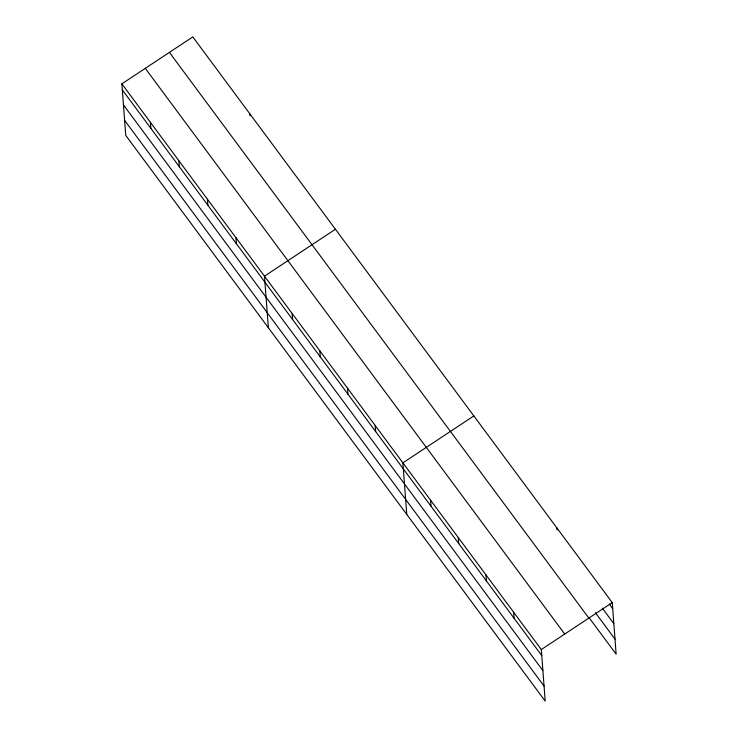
<?xml version="1.0" encoding="UTF-8"?>
<svg xmlns="http://www.w3.org/2000/svg" width="738" height="738" viewBox="0 0 738 738"><rect width="100%" height="100%" fill="white"/><g stroke="black" fill="none" stroke-linecap="round" stroke-linejoin="round"><path stroke-width="1.11" d="M121.871 83.837L541.305 649.551L545.188 701.1L125.746 135.395L121.871 83.837L192.812 36.9L612.254 602.605L616.129 654.163L589.118 617.734M335.421 229.241L264.481 276.178L268.355 327.737M473.842 415.928L402.893 462.864L406.767 514.414M541.305 649.551L612.254 602.605M609.33 604.099L612.706 608.656M602.356 608.195L613.832 623.675M595.418 612.734L615.003 639.145M169.408 52.389L588.841 618.093M145.285 68.348L564.718 634.053M122.323 89.888L541.766 655.593M123.458 104.907L542.891 670.611M124.621 120.377L544.054 686.082M556.886 527.938L557.042 529.949M513.63 612.208L514.082 618.26M485.945 574.874L486.397 580.926M458.261 537.541L458.713 543.583M430.577 500.198L431.029 506.25M375.208 425.531L375.67 431.573M347.524 388.188L347.985 394.24M319.849 350.854L320.301 356.897M292.165 313.521L292.617 319.563M249.859 113.837L250.007 115.857M235.957 237.71L236.409 243.761M207.433 199.242L207.895 205.293M178.919 160.773L179.371 166.825M150.395 122.305L150.847 128.357"/></g></svg>
